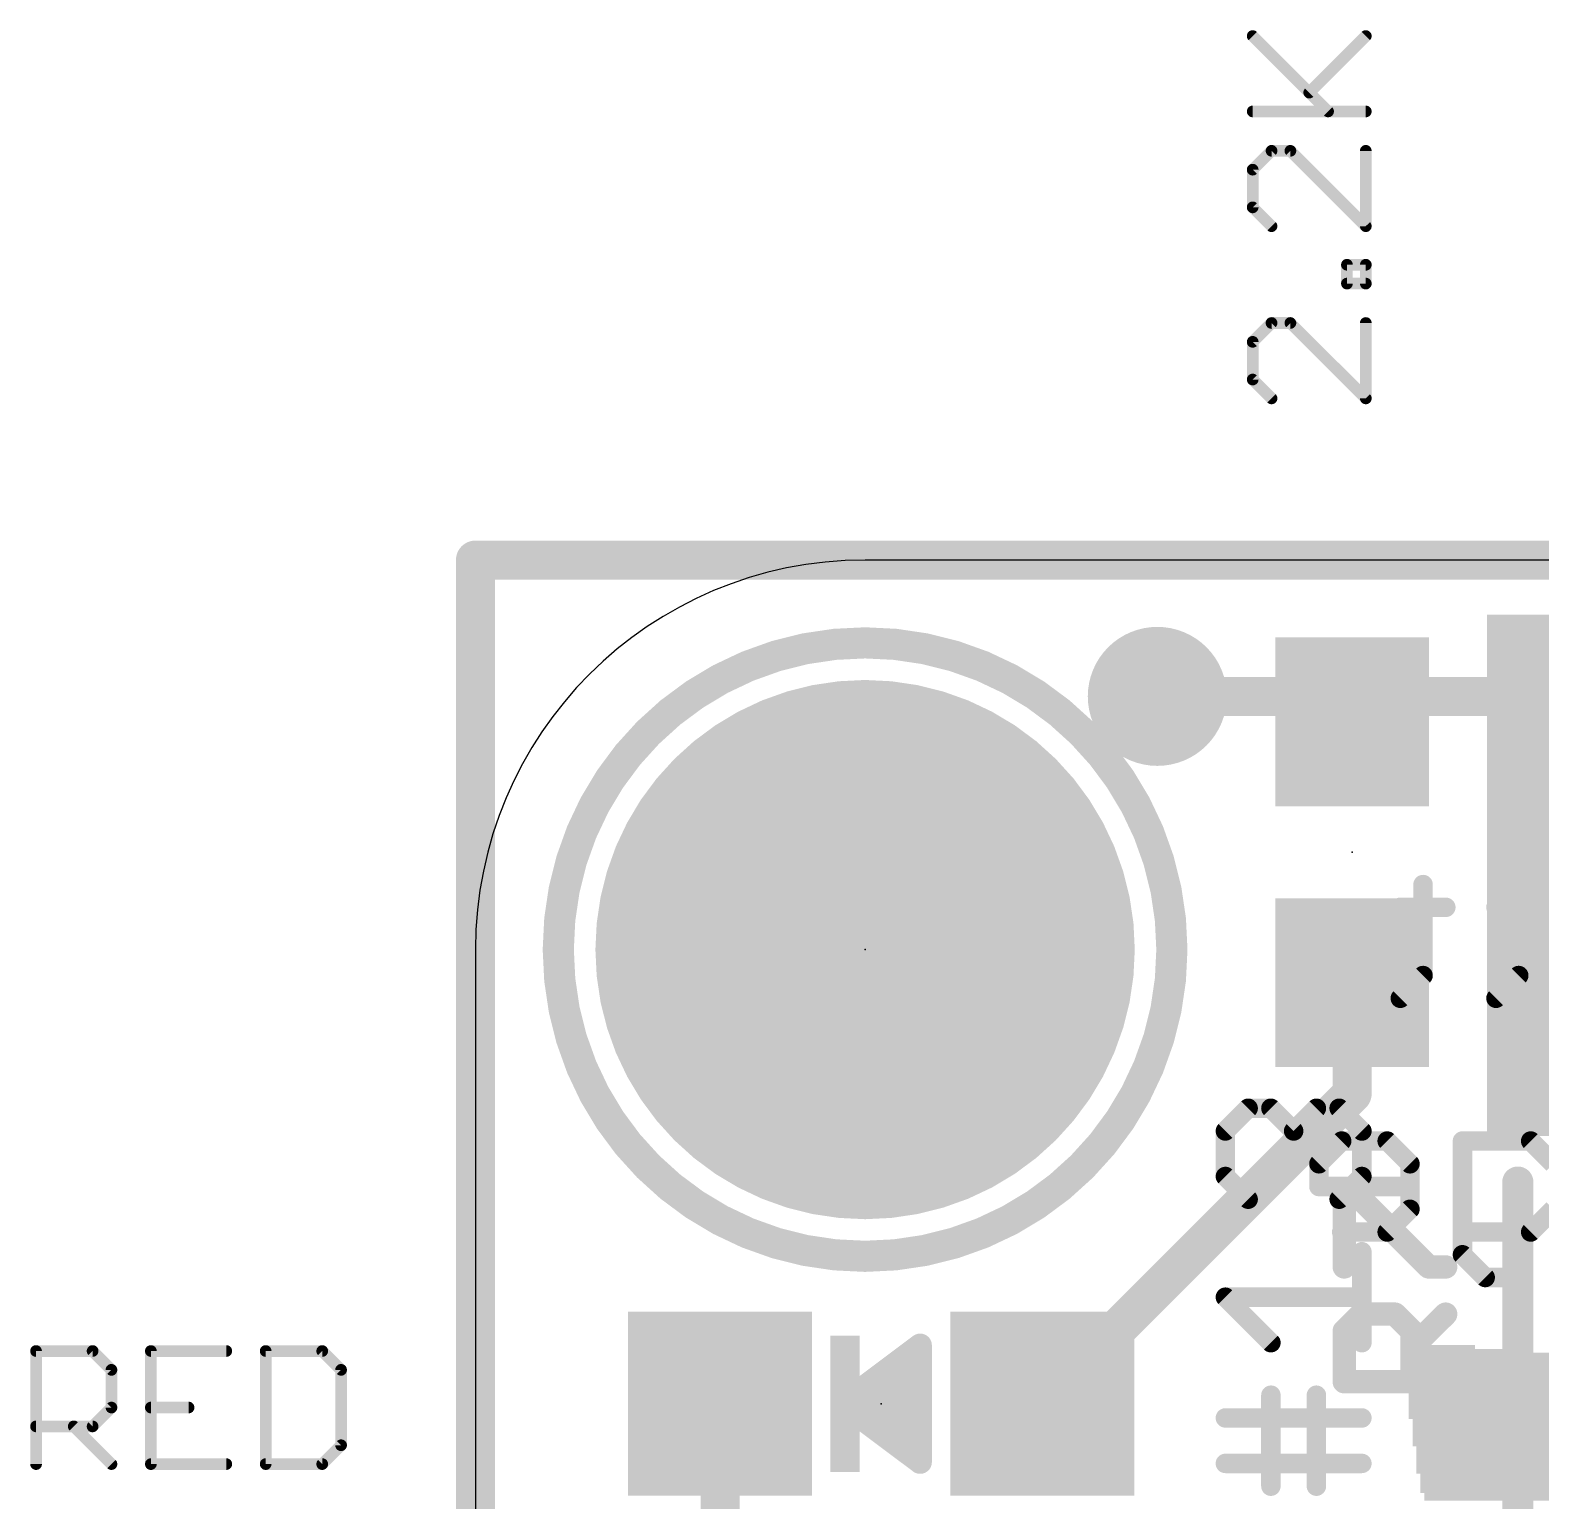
# Model space of a CAD drawing. Extents: x -4.5 to 52.1, y -1.8 to 26.3.
# Drawn here: x -2.9 to 6.94, y 16.73 to 26.31 of the extents above; entities that cross this region are included whole.
import ezdxf

# ---------------------------------------------------------------- set-up
doc = ezdxf.new("R2010")
doc.units = 0
for name, color, linetype in [('1', 12, 'CONTINUOUS'), ('16', 132, 'CONTINUOUS'), ('17', 110, 'CONTINUOUS'), ('18', 110, 'CONTINUOUS'), ('20', 53, 'CONTINUOUS'), ('21', 40, 'CONTINUOUS'), ('22', 6, 'CONTINUOUS'), ('23', 40, 'CONTINUOUS'), ('25', 253, 'CONTINUOUS'), ('27', 253, 'CONTINUOUS')]:
    doc.layers.add(name, color=color, linetype=linetype)

# ---------------------------------------------------------------- blocks, each defined once
blk = doc.blocks.new('RECT')
blk.add_solid([(-0.5, -0.5), (0.5, -0.5), (-0.5, 0.5), (0.5, 0.5)])
blk = doc.blocks.new('ROUNDP')
at = {"const_width": 0.5}
blk.add_lwpolyline([(0, -0.25, 1), (0, 0.25, 1), (0, -0.25)], format="xyb", dxfattribs=at)
blk = doc.blocks.new('ROUNDV')
at = {"const_width": 0.5}
blk.add_lwpolyline([(0, -0.25, 1), (0, 0.25, 1), (0, -0.25)], format="xyb", dxfattribs=at)

msp = doc.modelspace()

# ---------------------------------------------------------------- linework, layer by layer
at = {"layer": '1', "const_width": 0.254}
for points in [[(0, 22.86), (0, 0)], [(48.26, 22.86), (0, 22.86)], [(5.549, 21.971), (4.445, 21.971)], [(5.715, 21.805), (5.549, 21.971)], [(5.715, 19.379), (5.715, 20.105)], [(3.695, 17.359), (5.715, 19.379)], [(1.595, 17.359), (1.595, 15.03)]]:
    msp.add_lwpolyline(points, dxfattribs=at)
at = {"layer": '1', "const_width": 0.127}
for points in [[(0.0635, 22.86, 1), (-0.0635, 22.86)], [(0, 22.9235, 1), (0, 22.7965)], [(4.445, 22.0345, 1), (4.445, 21.9075)], [(5.5939, 22.0159, 1), (5.5041, 21.9261)], [(5.549, 21.9075, 1), (5.549, 22.0345)], [(5.6701, 21.7601, 1), (5.7599, 21.8499)], [(5.7785, 20.105, 1), (5.6515, 20.105)], [(5.7599, 19.3341, 1), (5.6701, 19.4239)], [(5.6515, 19.379, 1), (5.7785, 19.379)], [(1.6585, 17.359, 1), (1.5315, 17.359)], [(3.6501, 17.4039, 1), (3.7399, 17.3141)]]:
    msp.add_lwpolyline(points, format="xyb", dxfattribs=at)
at = {"layer": '16', "const_width": 0.254}
for points in [[(0, 0), (0, 22.86)], [(0, 22.86), (48.26, 22.86)], [(7.747, 21.971), (4.445, 21.971)]]:
    msp.add_lwpolyline(points, dxfattribs=at)
at = {"layer": '16', "const_width": 0.127}
for points in [[(0.0635, 22.86, 1), (-0.0635, 22.86)], [(0, 22.9235, 1), (0, 22.7965)], [(4.445, 22.0345, 1), (4.445, 21.9075)]]:
    msp.add_lwpolyline(points, format="xyb", dxfattribs=at)
at = {"layer": '20'}
for p, q in [((48.26, 22.86), (2.54, 22.86)), ((0, 20.32), (0, 13.97))]:
    msp.add_line(p, q, dxfattribs=at)
msp.add_arc((2.54, 20.32), 2.54, 90, 180, dxfattribs=at)
at = {"layer": '21'}
for points, const_width in [([(2.54, 18.32, 1), (2.54, 22.32, 1), (2.54, 18.32)], 0.2032), ([(5.037, 19.3172, 1), (5.037, 19.2537)], 0.0635), ([(5.0595, 19.263, 1), (5.0146, 19.3079)], 0.0635), ([(5.2078, 19.3079, 1), (5.1629, 19.263)], 0.0635), ([(5.1853, 19.2537, 1), (5.1853, 19.3172)], 0.0635), ([(5.4819, 19.3172, 1), (5.4819, 19.2537)], 0.0635), ([(5.5044, 19.263, 1), (5.4595, 19.3079)], 0.0635), ([(5.6527, 19.3079, 1), (5.6078, 19.263)], 0.0635), ([(5.6302, 19.2537, 1), (5.6302, 19.3172)], 0.0635), ([(4.9205, 19.1371, 1), (4.857, 19.1371)], 0.0635), ([(4.8663, 19.1596, 1), (4.9112, 19.1147)], 0.0635), ([(5.3654, 19.1371, 1), (5.3019, 19.1371)], 0.0635), ([(5.3112, 19.1596, 1), (5.3561, 19.1147)], 0.0635), ([(5.3112, 19.1147, 1), (5.3561, 19.1596)], 0.0635), ([(5.8102, 19.1371, 1), (5.7468, 19.1371)], 0.0635), ([(5.756, 19.1147, 1), (5.801, 19.1596)], 0.0635), ([(5.3019, 18.9888, 1), (5.3654, 18.9888)], 0.0635), ([(4.9112, 18.863, 1), (4.8663, 18.8181)], 0.0635), ([(4.857, 18.8406, 1), (4.9205, 18.8406)], 0.0635), ([(5.7468, 18.8406, 1), (5.8102, 18.8406)], 0.0635), ([(5.801, 18.8181, 1), (5.756, 18.863)], 0.0635), ([(6.8458, 18.804, 1), (6.7442, 18.804)], 0.1016), ([(5.0146, 18.6698, 1), (5.0595, 18.7147)], 0.0635), ([(5.6078, 18.7147, 1), (5.6527, 18.6698)], 0.0635), ([(5.8102, 18.3499, 1), (5.7468, 18.3499)], 0.0635), ([(4.8887, 18.0851, 1), (4.8887, 18.0216)], 0.0635), ([(4.9112, 18.0758, 1), (4.8663, 18.0309)], 0.0635), ([(5.7785, 18.0216, 1), (5.7785, 18.0851)], 0.0635), ([(2.8169, 17.7165, 1), (2.8169, 17.6403)], 0.0762), ([(2.9371, 17.74, 1), (2.8609, 17.74)], 0.0762), ([(2.9219, 17.7095, 1), (2.8761, 17.7705)], 0.0762), ([(2.899, 17.6403, 1), (2.899, 17.7165)], 0.0762), ([(5.1629, 17.7343, 1), (5.2078, 17.7792)], 0.0635), ([(5.7468, 17.7567, 1), (5.8102, 17.7567)], 0.0635), ([(2.6137, 17.5641, 1), (2.6137, 17.4879)], 0.0762), ([(2.899, 17.4879, 1), (2.899, 17.5641)], 0.0762), ([(2.4139, 17.3895, 1), (2.3681, 17.3285)], 0.0762), ([(2.4105, 17.4117, 1), (2.4105, 17.3355)], 0.0762), ([(2.899, 17.3355, 1), (2.899, 17.4117)], 0.0762), ([(5.2171, 17.4144, 1), (5.1536, 17.4144)], 0.0635), ([(5.5137, 17.4144, 1), (5.4502, 17.4144)], 0.0635), ([(2.3681, 17.3895, 1), (2.4139, 17.3285)], 0.0762), ([(2.5747, 17.2593, 1), (2.5747, 17.1831)], 0.0762), ([(2.899, 17.1831, 1), (2.899, 17.2593)], 0.0762), ([(4.8887, 17.2979, 1), (4.8887, 17.2344)], 0.0635), ([(5.2171, 17.2661, 1), (5.1536, 17.2661)], 0.0635), ([(5.1536, 17.2661, 1), (5.2171, 17.2661)], 0.0635), ([(5.7785, 17.2344, 1), (5.7785, 17.2979)], 0.0635), ([(2.7779, 17.1069, 1), (2.7779, 17.0307)], 0.0762), ([(2.899, 17.0307, 1), (2.899, 17.1069)], 0.0762), ([(2.8761, 16.9475, 1), (2.9219, 17.0085)], 0.0762), ([(2.8609, 16.978, 1), (2.9371, 16.978)], 0.0762), ([(4.8887, 17.0013, 1), (4.8887, 16.9378)], 0.0635), ([(5.7785, 16.9378, 1), (5.7785, 17.0013)], 0.0635), ([(5.1536, 16.8212, 1), (5.2171, 16.8212)], 0.0635), ([(5.4502, 16.8212, 1), (5.5137, 16.8212)], 0.0635)]:
    msp.add_lwpolyline(points, format="xyb", dxfattribs=dict(at, const_width=const_width))
for points, const_width in [([(4.8887, 19.1371), (5.037, 19.2854)], 0.127), ([(5.037, 19.2854), (5.1853, 19.2854)], 0.127), ([(5.1853, 19.2854), (5.3336, 19.1371)], 0.127), ([(5.3336, 19.1371), (5.4819, 19.2854)], 0.127), ([(5.4819, 19.2854), (5.6302, 19.2854)], 0.127), ([(5.6302, 19.2854), (5.7785, 19.1371)], 0.127), ([(4.8887, 18.8406), (4.8887, 19.1371)], 0.127), ([(5.3336, 19.1371), (5.3336, 18.9888)], 0.127), ([(5.7785, 19.1371), (5.7785, 18.8406)], 0.127), ([(5.037, 18.6923), (4.8887, 18.8406)], 0.127), ([(5.7785, 18.8406), (5.6302, 18.6923)], 0.127), ([(6.795, 14.804), (6.795, 18.804)], 0.2032), ([(5.7785, 17.7567), (5.7785, 18.3499)], 0.127), ([(5.1853, 17.7567), (4.8887, 18.0533)], 0.127), ([(4.8887, 18.0533), (5.7785, 18.0533)], 0.127), ([(2.899, 17.74), (2.391, 17.359)], 0.1524), ([(2.8169, 17.6784), (2.899, 17.6784)], 0.1524), ([(2.899, 16.978), (2.899, 17.74)], 0.1524), ([(2.6137, 17.526), (2.899, 17.526)], 0.1524), ([(2.391, 17.359), (2.899, 16.978)], 0.1524), ([(2.4105, 17.3736), (2.899, 17.3736)], 0.1524), ([(5.1853, 17.2661), (5.1853, 17.4144)], 0.127), ([(5.4819, 16.8212), (5.4819, 17.4144)], 0.127), ([(2.5747, 17.2212), (2.899, 17.2212)], 0.1524), ([(4.8887, 17.2661), (5.7785, 17.2661)], 0.127), ([(5.1853, 16.8212), (5.1853, 17.2661)], 0.127), ([(2.7779, 17.0688), (2.899, 17.0688)], 0.1524), ([(5.7785, 16.9695), (4.8887, 16.9695)], 0.127)]:
    msp.add_lwpolyline(points, dxfattribs=dict(at, const_width=const_width))
at = {"layer": '22', "const_width": 0.127}
for points in [[(6.1772, 20.744), (6.1772, 20.1508)], [(6.8009, 20.744), (6.8009, 20.1508)], [(6.3255, 20.5957), (6.0289, 20.5957)], [(6.9492, 20.5957), (6.6526, 20.5957)], [(6.1772, 20.1508), (6.0289, 20.0025)], [(6.8009, 20.1508), (6.6526, 20.0025)], [(5.6468, 19.0717), (5.4985, 18.9234)], [(5.9433, 19.0717), (5.6468, 19.0717)], [(6.0916, 18.9234), (5.9433, 19.0717)], [(6.434, 18.3302), (6.434, 19.0717)], [(6.434, 19.0717), (6.8789, 19.0717)], [(6.8789, 19.0717), (7.0272, 18.9234)], [(5.4985, 18.9234), (5.4985, 18.7751)], [(6.0916, 18.6268), (6.0916, 18.9234)], [(5.4985, 18.7751), (6.0916, 18.7751)], [(5.9433, 18.4785), (6.0916, 18.6268)], [(7.0272, 18.6268), (6.8789, 18.4785)], [(5.6468, 18.4785), (5.9433, 18.4785)], [(6.8789, 18.4785), (6.434, 18.4785)], [(6.5823, 18.1819), (6.434, 18.3302)], [(6.7306, 18.1819), (6.5823, 18.1819)]]:
    msp.add_lwpolyline(points, dxfattribs=at)
at = {"layer": '22', "const_width": 0.0635}
for points in [[(6.209, 20.744, 1), (6.1455, 20.744)], [(6.8327, 20.744, 1), (6.7692, 20.744)], [(6.0289, 20.6274, 1), (6.0289, 20.5639)], [(6.3255, 20.5639, 1), (6.3255, 20.6274)], [(6.6526, 20.6274, 1), (6.6526, 20.5639)], [(6.9492, 20.5639, 1), (6.9492, 20.6274)], [(6.1997, 20.1283, 1), (6.1548, 20.1732)], [(6.8234, 20.1283, 1), (6.7784, 20.1732)], [(6.1455, 20.1508, 1), (6.209, 20.1508)], [(6.7692, 20.1508, 1), (6.8327, 20.1508)], [(6.0065, 20.025, 1), (6.0514, 19.98)], [(6.6302, 20.025, 1), (6.6751, 19.98)], [(5.6468, 19.1034, 1), (5.6468, 19.0399)], [(5.6692, 19.0492, 1), (5.6243, 19.0941)], [(5.9658, 19.0941, 1), (5.9209, 19.0492)], [(5.9433, 19.0399, 1), (5.9433, 19.1034)], [(6.4657, 19.0717, 1), (6.4022, 19.0717)], [(6.434, 19.1034, 1), (6.434, 19.0399)], [(6.9013, 19.0941, 1), (6.8564, 19.0492)], [(6.8789, 19.0399, 1), (6.8789, 19.1034)], [(5.5302, 18.9234, 1), (5.4667, 18.9234)], [(5.476, 18.9458, 1), (5.5209, 18.9009)], [(6.1234, 18.9234, 1), (6.0599, 18.9234)], [(6.0692, 18.9009, 1), (6.1141, 18.9458)], [(5.4985, 18.8068, 1), (5.4985, 18.7433)], [(6.0916, 18.7433, 1), (6.0916, 18.8068)], [(5.4667, 18.7751, 1), (5.5302, 18.7751)], [(6.0599, 18.6268, 1), (6.1234, 18.6268)], [(6.1141, 18.6043, 1), (6.0692, 18.6492)], [(5.6468, 18.5102, 1), (5.6468, 18.4468)], [(5.9209, 18.501, 1), (5.9658, 18.456)], [(5.9433, 18.4468, 1), (5.9433, 18.5102)], [(6.434, 18.5102, 1), (6.434, 18.4468)], [(6.8564, 18.501, 1), (6.9013, 18.456)], [(6.8789, 18.4468, 1), (6.8789, 18.5102)], [(6.4022, 18.3302, 1), (6.4657, 18.3302)], [(6.4564, 18.3527, 1), (6.4115, 18.3078)], [(6.5823, 18.2137, 1), (6.5823, 18.1502)], [(6.5598, 18.1595, 1), (6.6047, 18.2044)], [(6.7306, 18.1502, 1), (6.7306, 18.2137)]]:
    msp.add_lwpolyline(points, format="xyb", dxfattribs=at)
at = {"layer": '23'}
for p in [(5.715, 20.955), (2.54, 20.32), (2.645, 17.359)]:
    msp.add_point(p, dxfattribs=at)
at = {"layer": '25', "const_width": 0.1524}
for points in [[(5.6636, 18.2508), (5.6636, 18.6914)], [(5.6636, 18.6914), (5.7738, 18.6914)], [(5.7738, 18.6914), (6.2144, 18.2508)], [(6.2144, 18.2508), (6.3246, 18.2508)], [(5.6636, 17.8329), (5.7738, 17.943)], [(5.7738, 17.943), (5.9941, 17.943)], [(5.9941, 17.943), (6.1043, 17.8329)], [(6.1043, 17.7227), (6.3246, 17.943)], [(5.6636, 17.5024), (5.6636, 17.8329)], [(6.1043, 17.8329), (6.1043, 17.5024)], [(6.3246, 17.5024), (5.6636, 17.5024)]]:
    msp.add_lwpolyline(points, dxfattribs=at)
at = {"layer": '25', "const_width": 0.0762}
for points in [[(5.7017, 18.6914, 1), (5.6255, 18.6914)], [(5.6636, 18.7295, 1), (5.6636, 18.6533)], [(5.8007, 18.7184, 1), (5.7469, 18.6645)], [(5.7738, 18.6533, 1), (5.7738, 18.7295)], [(6.2144, 18.2889, 1), (6.2144, 18.2127)], [(6.1875, 18.2238, 1), (6.2414, 18.2777)], [(6.3246, 18.2127, 1), (6.3246, 18.2889)], [(5.6255, 18.2508, 1), (5.7017, 18.2508)], [(5.7738, 17.9811, 1), (5.7738, 17.9049)], [(5.8007, 17.9161, 1), (5.7469, 17.97)], [(6.0211, 17.97, 1), (5.9672, 17.9161)], [(5.9941, 17.9049, 1), (5.9941, 17.9811)], [(6.3515, 17.9161, 1), (6.2977, 17.9699)], [(5.7017, 17.8329, 1), (5.6255, 17.8329)], [(5.6367, 17.8598, 1), (5.6906, 17.8059)], [(6.1424, 17.8329, 1), (6.0662, 17.8329)], [(6.0773, 17.8059, 1), (6.1312, 17.8598)], [(6.0773, 17.7496, 1), (6.1312, 17.6957)], [(5.6636, 17.5405, 1), (5.6636, 17.4643)], [(5.6255, 17.5024, 1), (5.7017, 17.5024)], [(6.0662, 17.5024, 1), (6.1424, 17.5024)], [(6.3246, 17.4643, 1), (6.3246, 17.5405)]]:
    msp.add_lwpolyline(points, format="xyb", dxfattribs=at)
at = {"layer": '27', "const_width": 0.0762}
for points in [[(5.5582, 25.7851), (5.0667, 26.2766)], [(5.4353, 25.908), (5.8039, 26.2766)], [(5.0667, 25.7851), (5.8039, 25.7851)], [(5.1895, 25.5282), (5.0667, 25.4053)], [(5.3124, 25.5282), (5.1895, 25.5282)], [(5.8039, 25.0367), (5.3124, 25.5282)], [(5.8039, 25.5282), (5.8039, 25.0367)], [(5.0667, 25.4053), (5.0667, 25.1596)], [(5.0667, 25.1596), (5.1895, 25.0367)], [(5.681, 24.6625), (5.681, 24.7854)], [(5.681, 24.7854), (5.8039, 24.7854)], [(5.8039, 24.7854), (5.8039, 24.6625)], [(5.8039, 24.6625), (5.681, 24.6625)], [(5.1895, 24.4056), (5.0667, 24.2827)], [(5.3124, 24.4056), (5.1895, 24.4056)], [(5.8039, 23.9141), (5.3124, 24.4056)], [(5.8039, 24.4056), (5.8039, 23.9141)], [(5.0667, 24.2827), (5.0667, 24.037)], [(5.0667, 24.037), (5.1895, 23.9141)], [(-2.8641, 16.9653), (-2.8641, 17.7025)], [(-2.8641, 17.7025), (-2.4955, 17.7025)], [(-2.4955, 17.7025), (-2.3727, 17.5797)], [(-1.6242, 17.7025), (-2.1157, 17.7025)], [(-2.1157, 17.7025), (-2.1157, 16.9653)], [(-1.3673, 17.7025), (-1.3673, 16.9653)], [(-0.9987, 17.7025), (-1.3673, 17.7025)], [(-0.8758, 17.5797), (-0.9987, 17.7025)], [(-2.3727, 17.5797), (-2.3727, 17.3339)], [(-0.8758, 17.0882), (-0.8758, 17.5797)], [(-2.3727, 17.3339), (-2.4955, 17.211)], [(-2.1157, 17.3339), (-1.87, 17.3339)], [(-2.4955, 17.211), (-2.8641, 17.211)], [(-2.6184, 17.211), (-2.3727, 16.9653)], [(-0.9987, 16.9653), (-0.8758, 17.0882)], [(-2.1157, 16.9653), (-1.6242, 16.9653)], [(-1.3673, 16.9653), (-0.9987, 16.9653)]]:
    msp.add_lwpolyline(points, dxfattribs=at)
at = {"layer": '27', "const_width": 0.0381}
for points in [[(5.0801, 26.2901, 1), (5.0532, 26.2632)], [(5.8174, 26.2632, 1), (5.7904, 26.2901)], [(5.4218, 25.9215, 1), (5.4488, 25.8945)], [(5.0667, 25.8042, 1), (5.0667, 25.7661)], [(5.5447, 25.7717, 1), (5.5716, 25.7986)], [(5.8039, 25.7661, 1), (5.8039, 25.8042)], [(5.1895, 25.5473, 1), (5.1895, 25.5092)], [(5.203, 25.5147, 1), (5.1761, 25.5417)], [(5.3259, 25.5417, 1), (5.2989, 25.5147)], [(5.3124, 25.5092, 1), (5.3124, 25.5473)], [(5.823, 25.5282, 1), (5.7849, 25.5282)], [(5.0857, 25.4053, 1), (5.0476, 25.4053)], [(5.0532, 25.4188, 1), (5.0801, 25.3919)], [(5.0801, 25.1731, 1), (5.0532, 25.1461)], [(5.0476, 25.1596, 1), (5.0857, 25.1596)], [(5.1761, 25.0233, 1), (5.203, 25.0502)], [(5.7849, 25.0367, 1), (5.823, 25.0367)], [(5.7904, 25.0233, 1), (5.8174, 25.0502)], [(5.7001, 24.7854, 1), (5.662, 24.7854)], [(5.681, 24.8044, 1), (5.681, 24.7663)], [(5.823, 24.7854, 1), (5.7849, 24.7854)], [(5.8039, 24.7663, 1), (5.8039, 24.8044)], [(5.681, 24.6816, 1), (5.681, 24.6435)], [(5.662, 24.6625, 1), (5.7001, 24.6625)], [(5.7849, 24.6625, 1), (5.823, 24.6625)], [(5.8039, 24.6435, 1), (5.8039, 24.6816)], [(5.1895, 24.4246, 1), (5.1895, 24.3865)], [(5.203, 24.3921, 1), (5.1761, 24.4191)], [(5.3259, 24.4191, 1), (5.2989, 24.3921)], [(5.3124, 24.3865, 1), (5.3124, 24.4246)], [(5.823, 24.4056, 1), (5.7849, 24.4056)], [(5.0532, 24.2962, 1), (5.0801, 24.2692)], [(5.0857, 24.2827, 1), (5.0476, 24.2827)], [(5.0801, 24.0504, 1), (5.0532, 24.0235)], [(5.0476, 24.037, 1), (5.0857, 24.037)], [(5.1761, 23.9006, 1), (5.203, 23.9276)], [(5.7849, 23.9141, 1), (5.823, 23.9141)], [(5.7904, 23.9006, 1), (5.8174, 23.9276)], [(-2.8451, 17.7025, 1), (-2.8832, 17.7025)], [(-2.8641, 17.7216, 1), (-2.8641, 17.6835)], [(-2.4821, 17.716, 1), (-2.509, 17.6891)], [(-2.4955, 17.6835, 1), (-2.4955, 17.7216)], [(-2.1157, 17.7216, 1), (-2.1157, 17.6835)], [(-2.0967, 17.7025, 1), (-2.1348, 17.7025)], [(-1.6242, 17.6835, 1), (-1.6242, 17.7216)], [(-1.3483, 17.7025, 1), (-1.3864, 17.7025)], [(-1.3673, 17.7216, 1), (-1.3673, 17.6835)], [(-0.9852, 17.716, 1), (-1.0122, 17.6891)], [(-0.9987, 17.6835, 1), (-0.9987, 17.7216)], [(-2.3536, 17.5797, 1), (-2.3917, 17.5797)], [(-2.3861, 17.5662, 1), (-2.3592, 17.5931)], [(-0.8568, 17.5797, 1), (-0.8949, 17.5797)], [(-0.8893, 17.5662, 1), (-0.8624, 17.5931)], [(-2.3917, 17.3339, 1), (-2.3536, 17.3339)], [(-2.3592, 17.3204, 1), (-2.3861, 17.3474)], [(-2.1157, 17.353, 1), (-2.1157, 17.3149)], [(-1.87, 17.3149, 1), (-1.87, 17.353)], [(-2.8641, 17.2301, 1), (-2.8641, 17.192)], [(-2.6049, 17.2245, 1), (-2.6319, 17.1976)], [(-2.509, 17.2245, 1), (-2.4821, 17.1976)], [(-2.4955, 17.192, 1), (-2.4955, 17.2301)], [(-0.8949, 17.0882, 1), (-0.8568, 17.0882)], [(-0.8624, 17.0747, 1), (-0.8893, 17.1016)], [(-2.8832, 16.9653, 1), (-2.8451, 16.9653)], [(-2.3861, 16.9518, 1), (-2.3592, 16.9788)], [(-2.1157, 16.9843, 1), (-2.1157, 16.9462)], [(-2.1348, 16.9653, 1), (-2.0967, 16.9653)], [(-1.6242, 16.9462, 1), (-1.6242, 16.9843)], [(-1.3864, 16.9653, 1), (-1.3483, 16.9653)], [(-1.3673, 16.9843, 1), (-1.3673, 16.9462)], [(-1.0122, 16.9788, 1), (-0.9852, 16.9518)], [(-0.9987, 16.9462, 1), (-0.9987, 16.9843)]]:
    msp.add_lwpolyline(points, format="xyb", dxfattribs=at)

# ---------------------------------------------------------------- block references
at = {"layer": '1', "rotation": 90}
for p, xscale, yscale in [((7.395, 20.804), 3.4, 1.6), ((1.595, 17.359), 1.2, 1.2), ((3.695, 17.359), 1.2, 1.2)]:
    msp.add_blockref('RECT', p, dxfattribs=dict(at, xscale=xscale, yscale=yscale))
at = {"layer": '1', "xscale": 1.1, "rotation": 270}
for p in [(5.715, 21.805), (5.715, 20.105)]:
    msp.add_blockref('RECT', p, dxfattribs=at)
at = {"layer": '17', "xscale": 3.516, "yscale": 3.516, "rotation": 270}
msp.add_blockref('ROUNDP', (2.54, 20.32), dxfattribs=at)
msp.add_blockref('ROUNDP', (2.54, 20.32), dxfattribs=at)
at = {"layer": '18', "xscale": 0.9064, "yscale": 0.9064}
msp.add_blockref('ROUNDV', (4.445, 21.971), dxfattribs=at)
msp.add_blockref('ROUNDV', (4.445, 21.971), dxfattribs=at)
at = {"layer": '21', "xscale": 0.889, "yscale": 0.1905, "rotation": 90}
msp.add_blockref('RECT', (2.4093, 17.359), dxfattribs=at)
at = {"layer": '22', "yscale": 0.0254, "rotation": 180}
for p, xscale in [((6.2865, 17.7292), 0.4572), ((6.4389, 17.7038), 0.762), ((6.5405, 17.6784), 0.9652), ((6.6167, 17.653), 1.1176), ((6.6802, 17.6276), 1.2446), ((6.7437, 17.6022), 1.3716), ((6.8072, 17.5768), 1.4986), ((6.858, 17.5514), 1.6002), ((6.9215, 17.526), 1.6764), ((6.9723, 17.5006), 1.778), ((7.0104, 17.4752), 1.8542), ((7.0485, 17.4498), 1.9304), ((7.0866, 17.4244), 2.0066), ((7.1374, 17.399), 2.1082), ((7.1628, 17.3736), 2.159), ((7.2009, 17.3482), 2.2352), ((7.239, 17.3228), 2.3114), ((7.2771, 17.2974), 2.3876), ((7.3025, 17.272), 2.4384), ((7.3406, 17.2466), 2.4638), ((7.3533, 17.2212), 2.4892), ((7.366, 17.1958), 2.5146), ((7.3787, 17.1704), 2.54), ((7.3914, 17.145), 2.5654), ((7.4041, 17.1196), 2.5908), ((7.4168, 17.0942), 2.6162), ((7.4422, 17.0688), 2.6162), ((7.4549, 17.0434), 2.6416), ((7.4549, 17.018), 2.6416), ((7.4676, 16.9926), 2.667), ((7.4803, 16.9672), 2.6924), ((7.493, 16.9418), 2.7178), ((7.5057, 16.9164), 2.7432), ((7.5311, 16.891), 2.7432), ((7.5311, 16.8656), 2.7432), ((7.5438, 16.8402), 2.7686), ((7.5565, 16.8148), 2.794), ((7.5692, 16.7894), 2.8194), ((7.5819, 16.764), 2.794), ((7.5946, 16.7386), 2.8194)]:
    msp.add_blockref('RECT', p, dxfattribs=dict(at, xscale=xscale))

doc.saveas('drawing.dxf')
